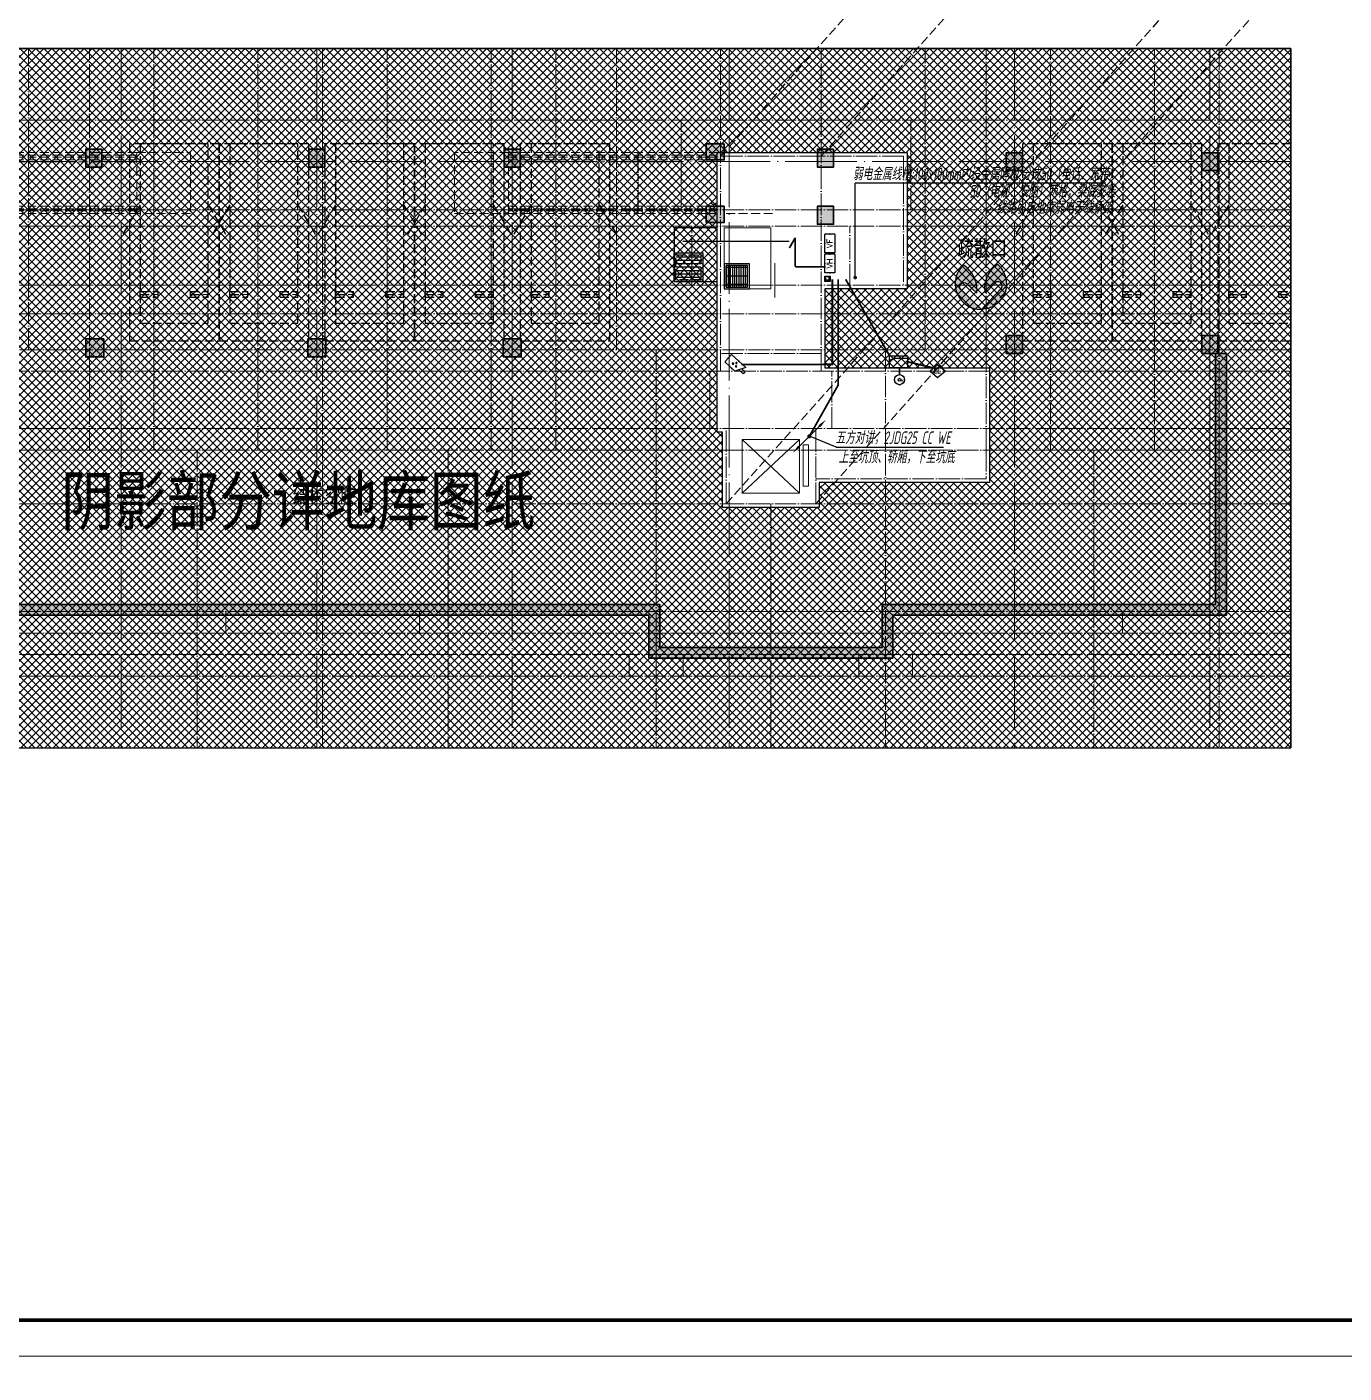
# Model space of a CAD drawing. Extents: x 2803505 to 5851001, y -1372902 to 24339.
# Drawn here: x 3273220 to 3309943, y -808529 to -770986 of the extents above; entities that cross this region are included whole.
import ezdxf
from ezdxf.enums import TextEntityAlignment as Align
from ezdxf.xclip import XClip

# ---------------------------------------------------------------- set-up
doc = ezdxf.new("R2010")
doc.units = 0
doc.header["$LTSCALE"] = 1000
doc.header["$MEASUREMENT"] = 0
doc.header["$XCLIPFRAME"] = 2
for name, pattern in [('#P_--_20B1_001_t3$0$DASH', [0.35, 0.25, -0.1]), ('__DASH', [0.35, 0.25, -0.1]), ('DASH', [0.35, 0.25, -0.1]), ('DOTE', [2.4200000000000004, 2, -0.2, 0.02, -0.2]), ('HIDDEN', [0.375, 0.25, -0.125])]:
    doc.linetypes.add(name, pattern=pattern)
doc.layers.get('0').update_dxf_attribs({"linetype": 'CONTINUOUS'})
for name, color, linetype in [('!!电气', 1, 'CONTINUOUS'), ('!校对', 2, 'CONTINUOUS'), ('0-R疏散口', 20, 'CONTINUOUS'), ('0-R防护单元标注', 2, 'CONTINUOUS'), ('0-R集水坑', 191, 'CONTINUOUS'), ('DIM-照明', 7, 'CONTINUOUS'), ('EQUIP-安防', 3, 'CONTINUOUS'), ('EQUIP-电视', 3, 'CONTINUOUS'), ('HS-A-停车位（标准）', 9, 'CONTINUOUS'), ('LWIRE', 4, 'CONTINUOUS'), ('S-砼墙', 40, 'CONTINUOUS'), ('text', 7, 'CONTINUOUS'), ('VPIPE-雨水', 4, 'DASH'), ('WIRE-安防', 4, 'CONTINUOUS'), ('人防集水坑', 11, 'CONTINUOUS'), ('审核', 1, 'CONTINUOUS'), ('电气', 6, 'CONTINUOUS'), ('疏散口', 20, 'CONTINUOUS')]:
    doc.layers.add(name, color=color, linetype=linetype)
for name, color, linetype, lineweight in [('3.5方案汇报，与郭总、侯月琴确定户型_t8$0$STAIR', 2, 'CONTINUOUS', 18), ('DOTE', 19, 'DOTE', 9), ('STAIR', 252, 'CONTINUOUS', 20), ('图框', 147, 'CONTINUOUS', 20), ('填充', 251, 'CONTINUOUS', 5), ('排水', 252, 'CONTINUOUS', 20), ('砼柱', 2, 'CONTINUOUS', 35)]:
    doc.layers.add(name, color=color, linetype=linetype, lineweight=lineweight)
doc.styles.add('-宋体', font='', dxfattribs={"width": 0.8})
doc.styles.add('_TEL_DIM', font='SIMPLEX', dxfattribs={"width": 0.8, "height": 3.5, "bigfont": 'HZTXT'})
doc.styles.add('HZTXT', font='gbeitc.shx', dxfattribs={"width": 0.8, "height": 400, "bigfont": 'hztxt.shx'})
doc.styles.add('SM1', font='realsz.shx', dxfattribs={"width": 0.75, "bigfont": 'realhz.shx'})
doc.styles.get("Standard").update_dxf_attribs({"font": 'gbenor.shx', "bigfont": 'gbcbig.shx'})
doc.styles.add('黑体', font='simhei.ttf')
doc.styles.get('-宋体').set_extended_font_data('SimSun')

# ---------------------------------------------------------------- blocks, each defined once
blk = doc.blocks.new('A$C1DD019F9')
at = {"layer": '疏散口'}
h = blk.add_hatch(color=256, dxfattribs=at)
edge = h.paths.add_edge_path()
edge.add_line((1657.837590239942, 3315.723901660649), (367.3306208625436, 2025.216944172512))
edge.add_arc((562.7390984487897, 1829.808464785995), 276.3493204781321, 134.999999736071, 315.0000450135555)
edge.add_line((758.1477304548025, 1634.400139819365), (1381.488251060247, 2257.740654682275))
edge.add_arc((-487.2515846193137, 1989.868379143272), 1887.841129295078, -24.12321173134552, 8.157426411511608, ccw=False)
edge.add_arc((-487.2518275084583, 1989.868449001487), 1887.841379523462, 303.5961554791981, 335.8767893464231, ccw=False)
edge.add_arc((1657.83757689014, 1657.627985069564), 1658.095916591085, 89.99999953869542, 228.4172749558772, ccw=False)
h = blk.add_hatch(color=256, dxfattribs=at)
edge = h.paths.add_edge_path()
edge.add_line((1657.837590239942, 3315.723901660649), (2948.344559617341, 2025.216944172512))
edge.add_arc((2752.936082031095, 1829.808464785995), 276.3493204781321, -135.00004501355562, 45.000000263928996, ccw=False)
edge.add_line((2557.527450025082, 1634.400139819365), (1934.186929419636, 2257.740654682275))
edge.add_arc((3802.926765099197, 1989.868379143272), 1887.841129295078, 171.8425735884883, 204.1232117313454)
edge.add_arc((3802.927007988342, 1989.868449001489), 1887.841379523464, 204.123210653577, 236.403844520802)
edge.add_arc((1657.837603589745, 1657.627985069564), 1658.095916591085, 311.5827250441228, 450.0000004613047)
for points in [[(1657.837590239942, 3315.723901660649), (367.3306208625437, 2025.216944172512, 1.000000395120669), (758.1477304548025, 1634.400139819365), (1381.488251060247, 2257.740654682275, -0.1417897514410627), (1235.721885070204, 1218.307265423704, -0.141789732410033), (557.3581269979476, 417.3751685111782, -0.6899650482418342), (1657.837590239942, 3315.723901660649)], [(1657.837590239942, 3315.723901660649), (2948.344559617341, 2025.216944172512, -1.000000395120669), (2557.527450025082, 1634.400139819365), (1934.186929419636, 2257.740654682275, 0.1417897514410627), (2079.953295409679, 1218.307265423704, 0.141789732410033), (2758.317053481937, 417.3751685111782, 0.6899650482418342), (1657.837590239942, 3315.723901660649)]]:
    blk.add_lwpolyline(points, format="xyb", close=True, dxfattribs=at)
blk = doc.blocks.new('A$C25A378E3')
at = {"layer": 'HS-A-停车位（标准）', "linetype": 'DASH'}
for p, q in [((299.9288666398497, 4280.200665866025), (299.9276344913524, 4120.200664976728)), ((299.9282505712472, 4200.200665451237), (799.9279646449722, 4200.00894667895)), ((299.9288666398497, 4280.200665866025), (799.9285807174165, 4280.00894703425)), ((799.9285807174165, 4280.00894703425), (799.9273485837039, 4120.008946264163)), ((1699.929113851395, 4280.193678615266), (1699.927881702897, 4120.19367778569)), ((1699.928497782676, 4200.193678200361), (2199.928211856517, 4200.001959428308)), ((1699.929113851395, 4280.193678615266), (2199.928827928961, 4280.001959843212)), ((2199.928827928961, 4280.001959843212), (2199.927595795365, 4120.001958953799)), ((299.9276344913524, 4120.200664976728), (799.9273485837039, 4120.008946264163)), ((1699.927881702897, 4120.19367778569), (2199.927595795365, 4120.001958953799)), ((300.0205537431175, 1700.046125917463), (-199.9740653929766, 2550.049336581258)), ((2200.020893819514, 1700.035927985562), (2700.026429273654, 2550.032717227354))]:
    blk.add_line(p, q, dxfattribs=at)
for points in [[(1.164153218269348e-10, 5499.999999999884), (2499.999999842257, 5499.971898506512), (2499.938176556607, -0.02810114610474557), (-0.06182328553404659, 3.472669050097466e-07)], [(299.9943796824664, 4999.996627852321), (2199.994379562442, 4999.975270717288), (2199.938176575466, -0.02472896687686443), (299.9381766954903, -0.003371831844560802)]]:
    blk.add_lwpolyline(points, close=True, dxfattribs=at)
blk = doc.blocks.new('TIY8O')
at = {"layer": '0-R集水坑', "linetype": 'DASH'}
h = blk.add_hatch(dxfattribs=at)
h.set_pattern_fill('LINE', color=191, scale=100, angle=-90.00000000000006, style=0)
h.set_pattern_definition([(270, (-235326.6603705898, -492619.8195465856), (95.25, -7.876661409549766e-14), [])])
h.paths.add_polyline_path([(251192.714674465, 63602.66983472076), (251192.7093475896, 62902.669904932), (250492.7095668054, 62902.67580823865), (250492.7161997986, 63602.67580820792)])
at = {"layer": '0-R集水坑', "color": 191, "elevation": 0.4327255357110903}
for points in [[(250442.7090580211, 62452.68549320343), (251942.7090579913, 62452.67601750753), (251942.7166385491, 63652.67601748332), (250442.7166385789, 63652.68549317922)], [(251242.7159861337, 63652.66910502905), (251242.7089670943, 62852.66910505909), (250442.7091281175, 62852.67624693047), (250442.7166384909, 63652.67624689624)]]:
    blk.add_lwpolyline(points, close=True, dxfattribs=at)
at = {"layer": '0-R集水坑', "color": 191, "linetype": 'DASH', "elevation": 0.4327255357110903}
blk.add_lwpolyline([(251192.714674465, 63602.66983472076), (251192.7093475896, 62902.669904932), (250492.7095668054, 62902.67580823865), (250492.7161997986, 63602.67580820792)], close=True, dxfattribs=at)
blk = doc.blocks.new('FSFSFASFSFESFSEF')
at = {"layer": '人防集水坑', "ltscale": 0.8}
h = blk.add_hatch(dxfattribs=at)
h.set_pattern_fill('GRATE', color=256, scale=75, style=0)
h.set_pattern_definition([(270, (-806039.3574039747, 23438904.07928268), (59.53125, -1.822618869043522e-14), []), (360, (-806039.3574039747, 23438904.07928268), (8.748522416193854e-14, 238.125), [])])
h.paths.add_polyline_path([(286466.5787021541, 761315.5335229017), (287066.5787021541, 761315.5335229017), (287066.5787021541, 760715.5335229017), (286466.5787021541, 760715.5335229017)])
at = {"layer": '人防集水坑'}
for points in [[(287116.5787021541, 760665.5335229017), (286416.5787021541, 760665.5335229017), (286416.5787021541, 761365.5335229017), (287116.5787021541, 761365.5335229017)], [(287066.5787021541, 760715.5335229017), (286466.5787021541, 760715.5335229017), (286466.5787021541, 761315.5335229017), (287066.5787021541, 761315.5335229017)]]:
    blk.add_lwpolyline(points, close=True, dxfattribs=at)
at = {"layer": '排水'}
blk.add_lwpolyline([(285816.5787021536, 760665.5335229018), (287116.5787021536, 760665.5335229018), (287116.5787021534, 762365.5335229018), (285816.5787021534, 762365.5335229018)], close=True, dxfattribs=at)
blk = doc.blocks.new('DFBFBFBGF')
at = {"layer": 'STAIR', "color": 252, "linetype": '#P_--_20B1_001_t3$0$DASH'}
for p, q in [((293136.325158803, 754230.1456084143), (287316.5787030022, 754230.1456084143)), ((293136.3251588031, 754160.1456084616), (287316.5787030022, 754160.1456084708)), ((293136.3251588029, 754100.1456084616), (287316.5787030022, 754100.1456084704)), ((293136.3251588018, 754030.1456084143), (287316.5787030022, 754030.1456084145)), ((288716.325158803, 753970.1456084145), (293136.3251588018, 753970.1456083918)), ((293136.3251588018, 754030.1456084143), (293136.325158803, 754230.1456084143)), ((293136.325158803, 752730.1456083826), (287316.5787030022, 752730.1456085002)), ((293136.3251588031, 752660.1456084299), (287316.5787030022, 752660.1456085349)), ((293136.3251588029, 752600.1456084299), (287316.5787030022, 752600.1456085352)), ((293136.3251588018, 752530.1456083826), (287316.5787030022, 752530.1456085071)), ((293136.3251588018, 752530.1456083826), (293136.325158803, 752730.1456083826))]:
    blk.add_line(p, q, dxfattribs=at)
blk.add_lwpolyline([(293136.325158803, 754230.1456084143), (294636.325158803, 754230.1456084143), (294636.325158803, 752530.1456083859), (293136.325158803, 752530.1456083859)], close=True, dxfattribs=at)
at = {"layer": '审核', "color": 252, "linetype": 'HIDDEN', "ltscale": 0.2}
blk.add_line((289519.4158324369, 752530.1456084601), (289519.4158324566, 754230.1456084143), dxfattribs=at)
blk = doc.blocks.new('A$C24B36177')
for points in [[(-113988.8284322531, -57399.99999965215), (-114488.8284322531, -57399.99999965215), (-114488.8284322531, -57849.99999965215), (-113988.8284322531, -57849.99999965215)], [(-131338.8284322531, -57549.99999965215), (-131788.8284322531, -57549.99999965215), (-131788.8284322531, -58049.99999965215), (-131338.8284322531, -58049.99999965215)], [(-125125.0000000014, -57549.99999965215), (-125575.0000000014, -57549.99999965215), (-125575.0000000014, -58049.99999965215), (-125125.0000000014, -58049.99999965215)], [(-119675.0000000014, -57549.99999965215), (-120125.0000000014, -57549.99999965215), (-120125.0000000014, -58049.99999965215), (-119675.0000000014, -58049.99999965215)], [(-110938.8284322531, -57549.99999965215), (-111388.8284322531, -57549.99999965215), (-111388.8284322531, -58049.99999965215), (-110938.8284322531, -58049.99999965215)], [(-105675.0000000002, -57649.99999965215), (-106125.0000000002, -57649.99999965215), (-106125.0000000002, -58149.99999965215), (-105675.0000000002, -58149.99999965215)], [(-100225.0000000002, -57649.99999965215), (-100675.0000000002, -57649.99999965215), (-100675.0000000002, -58149.99999965215), (-100225.0000000002, -58149.99999965215)], [(-113988.8284322531, -59145.63336003432), (-114488.8284322531, -59145.63336003432), (-114488.8284322531, -59595.63336003432), (-113988.8284322531, -59595.63336003432)], [(-110938.8284322531, -59145.63336003432), (-111388.8284322531, -59145.63336003432), (-111388.8284322531, -59645.63336003432), (-110938.8284322531, -59645.63336003432)], [(-131288.8284322531, -62845.63336003432), (-131788.8284322531, -62845.63336003432), (-131788.8284322531, -63345.63336003432), (-131288.8284322531, -63345.63336003432)], [(-125100.0000000014, -62845.63336003432), (-125600.0000000014, -62845.63336003432), (-125600.0000000014, -63345.63336003432), (-125100.0000000014, -63345.63336003432)], [(-119650.0000000014, -62845.63336003432), (-120150.0000000014, -62845.63336003432), (-120150.0000000014, -63345.63336003432), (-119650.0000000014, -63345.63336003432)], [(-105675.000021885, -62745.63335581578), (-106125.000021885, -62745.63335581578), (-106125.000021885, -63245.63335581578), (-105675.000021885, -63245.63335581578)], [(-100225.0169167584, -62745.63251772174), (-100675.0169167584, -62745.63251772174), (-100675.0169167584, -63245.63251772174), (-100225.0169167584, -63245.63251772174)]]:
    blk.add_hatch(color=252).paths.add_polyline_path(points)
at = {"layer": '砼柱', "color": 252, "lineweight": 35}
for points in [[(-113988.8284322531, -57399.99999965215), (-114488.8284322531, -57399.99999965215), (-114488.8284322531, -57849.99999965215), (-113988.8284322531, -57849.99999965215)], [(-131338.8284322531, -57549.99999965215), (-131788.8284322531, -57549.99999965215), (-131788.8284322531, -58049.99999965215), (-131338.8284322531, -58049.99999965215)], [(-125125.0000000014, -57549.99999965215), (-125575.0000000014, -57549.99999965215), (-125575.0000000014, -58049.99999965215), (-125125.0000000014, -58049.99999965215)], [(-119675.0000000014, -57549.99999965215), (-120125.0000000014, -57549.99999965215), (-120125.0000000014, -58049.99999965215), (-119675.0000000014, -58049.99999965215)], [(-110938.8284322531, -57549.99999965215), (-111388.8284322531, -57549.99999965215), (-111388.8284322531, -58049.99999965215), (-110938.8284322531, -58049.99999965215)], [(-105675.0000000002, -57649.99999965215), (-106125.0000000002, -57649.99999965215), (-106125.0000000002, -58149.99999965215), (-105675.0000000002, -58149.99999965215)], [(-100225.0000000002, -57649.99999965215), (-100675.0000000002, -57649.99999965215), (-100675.0000000002, -58149.99999965215), (-100225.0000000002, -58149.99999965215)], [(-113988.8284322531, -59145.63336003432), (-114488.8284322531, -59145.63336003432), (-114488.8284322531, -59595.63336003432), (-113988.8284322531, -59595.63336003432)], [(-110938.8284322531, -59145.63336003432), (-111388.8284322531, -59145.63336003432), (-111388.8284322531, -59645.63336003432), (-110938.8284322531, -59645.63336003432)], [(-131288.8284322531, -62845.63336003432), (-131788.8284322531, -62845.63336003432), (-131788.8284322531, -63345.63336003432), (-131288.8284322531, -63345.63336003432)], [(-125100.0000000014, -62845.63336003432), (-125600.0000000014, -62845.63336003432), (-125600.0000000014, -63345.63336003432), (-125100.0000000014, -63345.63336003432)], [(-119650.0000000014, -62845.63336003432), (-120150.0000000014, -62845.63336003432), (-120150.0000000014, -63345.63336003432), (-119650.0000000014, -63345.63336003432)], [(-105675.000021885, -62745.63335581578), (-106125.000021885, -62745.63335581578), (-106125.000021885, -63245.63335581578), (-105675.000021885, -63245.63335581578)], [(-100225.0169167584, -62745.63251772174), (-100675.0169167584, -62745.63251772174), (-100675.0169167584, -63245.63251772174), (-100225.0169167584, -63245.63251772174)]]:
    blk.add_lwpolyline(points, close=True, dxfattribs=at)
blk = doc.blocks.new('A$C74D73064')
at = {"layer": 'S-砼墙', "linetype": 'ByBlock'}
h = blk.add_hatch(color=252, dxfattribs=at)
h.dxf.hatch_style = 1
h.paths.add_polyline_path([(116.2439669719897, 21173.62319013057), (-183.7560330280103, 21173.62319084839), (-183.7560497785453, 14173.63063578436), (-9483.793333602254, 14173.63054489461), (-9483.793333053589, 12973.63054073206), (-15683.79333130666, 12973.63053992204), (-15683.79333130654, 14173.63054486224), (-34483.79333185626, 14173.63053627219), (-34483.79333185114, 12973.63053992204), (-40683.79332969687, 12973.63054073206), (-40683.79332969664, 14173.63054471742), (-49883.79333124612, 14173.63054471742), (-49883.79333124601, 17073.63054077222), (-50183.79333124601, 17073.63054077222), (-50183.79333124612, 13873.63054471742), (-40983.79332969664, 13873.63054471742), (-40983.79332969687, 12673.63054077141), (-34183.79333184985, 12673.6305398827), (-34183.79333185498, 13873.63053640933), (-15983.79333130654, 13873.63054472511), (-15983.79333130666, 12673.6305398827), (-9183.793332916452, 12673.63054077141), (-9183.793333465117, 13873.63054503174), (116.2439495035214, 13873.63063592149)])
at = {"layer": '填充'}
h = blk.add_hatch(dxfattribs=at)
h.set_pattern_fill('ANSI37', color=252, scale=100, style=0)
h.set_pattern_definition([(45, (953418.0689988486, -464688.2486653434), (-112.2532015133644, 112.2532015133644), []), (135, (953418.0689988486, -464688.2486653434), (-112.2532015133644, -112.2532015133644), [])])
h.paths.add_polyline_path([(-52083.8042565519, 29673.63306600228), (1916.182610989315, 29673.63306600228), (1916.182610989315, 10173.63306717912), (-52083.8042565519, 10173.63306717912)])
h.paths.add_polyline_path([(-11083.74449147959, 26773.63476965984), (-11083.6912403265, 26773.57648456504), (-8783.494346726686, 26773.58785209735), (-8783.541175148915, 22973.64755439037), (-11083.74380220973, 22973.63067205681), (-11083.74432452547, 20773.90513350873), (-6483.936796479975, 20773.90367310331), (-6483.949477702496, 17573.8891423319), (-11233.75562675064, 17573.88914349547), (-11233.74334123172, 16873.63447377633), (-13933.75744213234, 16873.63447372487), (-13933.75760567561, 18973.65223021363), (-14083.75512862846, 18973.58447738446), (-14083.75382049417, 21373.59925963939), (-14083.74705618818, 21373.7135991673), (-14083.75400239287, 26773.63143626088)], flags=16)
h.paths.add_polyline_path([(-39083.81565275008, 26773.65008661814), (-39083.86890390317, 26773.59180152335), (-41384.06579750299, 26773.60316905566), (-41384.01896908076, 22973.66287134867), (-39083.81634201994, 22973.64598901512), (-39083.81581970421, 20773.92045046703), (-43683.6233477497, 20773.91899006162), (-43683.61066652718, 17573.90445929021), (-38933.80451747903, 17573.90446045378), (-38933.81680299796, 16873.64979073463), (-36233.80270209734, 16873.64979068318), (-36233.80253855407, 18973.66754717194), (-36083.80501560122, 18973.59979434276), (-36083.80632373551, 21373.6145765977), (-36083.8130880415, 21373.7289161256), (-36083.8061418368, 26773.64675321919)], flags=16)
at = {"color": 252}
for points in [[(-52083.8042565519, 29673.63306600228), (1916.182610989315, 29673.63306600228), (1916.182610989315, 10173.63306717912), (-52083.8042565519, 10173.63306717912)], [(-11083.74449147959, 26773.63476965984), (-11083.6912403265, 26773.57648456504), (-8783.494346726686, 26773.58785209735), (-8783.541175148915, 22973.64755439037), (-11083.74380220973, 22973.63067205681), (-11083.74432452547, 20773.90513350873), (-6483.936796479975, 20773.90367310331), (-6483.949477702496, 17573.8891423319), (-11233.75562675064, 17573.88914349547), (-11233.74334123172, 16873.63447377633), (-13933.75744213234, 16873.63447372487), (-13933.75760567561, 18973.65223021363), (-14083.75512862846, 18973.58447738446), (-14083.75382049417, 21373.59925963939), (-14083.74705618818, 21373.7135991673), (-14083.75400239287, 26773.63143626088)]]:
    blk.add_lwpolyline(points, close=True, dxfattribs=at)
at = {"layer": '3.5方案汇报，与郭总、侯月琴确定户型_t8$0$STAIR', "color": 252}
for p, q in [((-11784.14799949748, 18773.78809201252), (-13384.14799949795, 17273.78809201391)), ((-13384.14799949795, 18773.78809201252), (-11784.14799949748, 17273.78809201391))]:
    blk.add_line(p, q, dxfattribs=at)
for points in [[(-13384.14799949795, 17273.78809201391), (-13384.14799949795, 18773.78809201252), (-11784.14799949748, 18773.78809201252), (-11784.14799949748, 17273.78809201391)], [(-11684.14799950703, 17473.7880921294), (-11684.14799950703, 18623.78809212986), (-11534.14799950423, 18623.78809212986), (-11534.14799950423, 17473.7880921294)]]:
    blk.add_lwpolyline(points, close=True, dxfattribs=at)
at = {"layer": 'DOTE', "color": 252}
for p, q in [((-30694.96489887033, 93136.92275867716), (-30694.96489887033, 8148.87607650971)), ((-25244.96489887033, 93136.92275867716), (-25244.96489887033, 8148.87607650971)), ((-19794.96489887009, 93136.92275867716), (-19794.96489887009, 8148.87607650971)), ((-13744.96489886986, 93136.92275867716), (-13744.96489886986, 8148.87607650971)), ((-5794.964898869861, 93136.92275867716), (-5794.964898869861, 8148.87607650971)), ((-344.9648988698609, 93136.92275867716), (-344.9648988698609, 8148.87607650971)), ((196116.043700602, 26519.29986870533), (-86385.24772744626, 26519.29986870522))]:
    blk.add_line(p, q, dxfattribs=at)
at = {"layer": 'DOTE', "color": 252, "linetype": 'DOTE', "ltscale": 0.3}
for p, q in [((-11183.75743945024, 26673.89947559719), (-13983.94089892844, 26673.89947559708)), ((-8884.622794142459, 26673.89947559708), (-11183.75743945024, 26673.89947559719)), ((-8884.622794142459, 26673.89947559708), (-8884.341422841535, 23073.63362445252)), ((-11183.94355562411, 21173.6196548983), (-13983.94408461836, 21173.62169653689)), ((-6583.951693029259, 18473.63624121994), (-6583.951695361291, 17673.63631640736)), ((-6583.951693060691, 17673.63631640736), (-11333.75744400581, 17673.63633025344))]:
    blk.add_line(p, q, dxfattribs=at)
at = {"layer": 'S-砼墙', "color": 252, "lineweight": 35}
blk.add_lwpolyline([(116.2439669719897, 21173.62319013057), (-183.7560330280103, 21173.62319084839), (-183.7560497785453, 14173.63063578436), (-9483.793333602254, 14173.63054489461), (-9483.793333053589, 12973.63054073206), (-15683.79333130666, 12973.63053992204), (-15683.79333130654, 14173.63054486224), (-34483.79333185626, 14173.63053627219), (-34483.79333185114, 12973.63053992204), (-40683.79332969687, 12973.63054073206), (-40683.79332969664, 14173.63054471742), (-49883.79333124612, 14173.63054471742), (-49883.79333124601, 17073.63054077222), (-50183.79333124601, 17073.63054077222), (-50183.79333124612, 13873.63054471742), (-40983.79332969664, 13873.63054471742), (-40983.79332969687, 12673.63054077141), (-34183.79333184985, 12673.6305398827), (-34183.79333185498, 13873.63053640933), (-15983.79333130654, 13873.63054472511), (-15983.79333130666, 12673.6305398827), (-9183.793332916452, 12673.63054077141), (-9183.793333465117, 13873.63054503174), (116.2439495035214, 13873.63063592149)], close=True, dxfattribs=at)
at = {"layer": 'STAIR', "color": 252, "linetype": '#P_--_20B1_001_t3$0$DASH'}
blk.add_line((-12533.95769076596, 25073.78705375968), (-13883.95406475104, 25073.78705328656), dxfattribs=at)
at = {"layer": 'STAIR', "color": 252}
blk.add_lwpolyline([(-12473.95070356797, 23692.25130945642), (-12473.94539620611, 22733.78750772378)], dxfattribs=at)
at = {"layer": '填充', "color": 252}
for points in [[(-52083.8042565519, 29673.63306600228), (1916.182610989315, 29673.63306600228), (1916.182610989315, 10173.63306717912), (-52083.8042565519, 10173.63306717912)], [(-11083.74449147959, 26773.63476965984), (-11083.6912403265, 26773.57648456504), (-8783.494346726686, 26773.58785209735), (-8783.541175148915, 22973.64755439037), (-11083.74380220973, 22973.63067205681), (-11083.74432452547, 20773.90513350873), (-6483.936796479975, 20773.90367310331), (-6483.949477702496, 17573.8891423319), (-11233.75562675064, 17573.88914349547), (-11233.74334123172, 16873.63447377633), (-13933.75744213234, 16873.63447372487), (-13933.75760567561, 18973.65223021363), (-14083.75512862846, 18973.58447738446), (-14083.75382049417, 21373.59925963939), (-14083.74705618818, 21373.7135991673), (-14083.75400239287, 26773.63143626088)]]:
    blk.add_lwpolyline(points, close=True, dxfattribs=at)
at = {"color": 252}
for name, p in [('A$C24B36177', (100104.7992927883, 84419.25646130543)), ('DFBFBFBGF', (-323400.3848448391, -727456.498855195))]:
    blk.add_blockref(name, p, dxfattribs=at)
at = {"color": 252, "xscale": -1}
for name, p in [('DFBFBFBGF', (273232.6246374719, -727456.112043726)), ('FSFSFASFSFESFSEF', (273232.624637843, -737691.7454231319))]:
    blk.add_blockref(name, p, dxfattribs=at)
at = {"layer": '0-R疏散口', "color": 252, "xscale": -0.4305656706515025, "yscale": 0.4305656706515025, "zscale": 0.4305656706515025, "rotation": 181.4259203059818}
blk.add_blockref('A$C1DD019F9', (-7460.517135322792, 23809.04406353913), dxfattribs=at)
at = {"layer": '0-R集水坑', "color": 252, "rotation": 90}
blk.add_blockref('TIY8O', (48368.9280564345, -227269.0751932417, -0.4327255357110903), dxfattribs=at)
at = {"layer": 'HS-A-停车位（标准）', "color": 252, "linetype": 'DASH', "xscale": -1, "rotation": 179.9993559612105}
for p in [(-30469.84475808567, 27019.34327541478), (-27969.84475808567, 27019.34327541478), (-25019.84475808567, 27019.34327541478), (-22519.90658137109, 27019.3432754149), (-19569.84475808544, 27019.34327541478), (-5569.903075583861, 27019.29986835911), (-3069.903075583861, 27019.29986835911), (-119.9030755837448, 27019.29986835911)]:
    blk.add_blockref('A$C25A378E3', p, dxfattribs=at)
at = {"layer": '0-R疏散口', "color": 252, "style": '-宋体', "width": 0.75}
blk.add_text('疏散口', height=450, dxfattribs=at).set_placement((-7384.434813483967, 23877.91403834289))
at = {"layer": '0-R防护单元标注', "color": 252, "style": '-宋体', "width": 0.8}
blk.add_text('结构空腔', height=405, dxfattribs=at).set_placement((-25913.3640337484, 16997.30910682655))
blk = doc.blocks.new('HFHFTHFD')
at = {"layer": 'DOTE', "linetype": 'DOTE', "ltscale": 0.3}
for p, q in [((420616.5787028493, 612948.8100463543), (420616.5787028495, 593448.8100475312)), ((422416.5787019647, 601748.8100391305), (422416.5787019647, 612948.8100463543)), ((425316.5787020741, 601748.8100473222), (425316.5787020741, 612948.8100463543)), ((427116.5787021646, 601748.8100473222), (427116.5787027501, 612948.8100463543)), ((428816.5787016117, 604548.8100388076), (428816.5787015849, 612948.8100463543)), ((431716.5787021924, 603949.0803065526), (431716.5787021923, 612948.8100463543)), ((434516.5787031293, 603949.0803065526), (434516.5787031293, 612948.8100463543)), ((437416.57870371, 604548.8100388076), (437416.5787037368, 612948.8100463543)), ((439116.5787031571, 601748.8100473222), (439116.5787025715, 612948.8100463543)), ((440916.5787032476, 601748.8100473222), (440916.5787032476, 612948.8100463543)), ((443816.578703357, 601748.8100391305), (443816.5787033571, 612948.8100463543)), ((445616.5787024723, 612948.8100463543), (445616.5787024723, 593448.8100475312)), ((447416.5787015875, 601748.8100391305), (447416.5787015874, 612948.8100463543)), ((450316.5787016969, 601748.8100473222), (450316.5787016969, 612948.8100463543)), ((452116.5787017875, 601748.8100473222), (452116.578702373, 612948.8100463543)), ((453816.5787012345, 604548.8100388076), (453816.5787012078, 612948.8100463543)), ((456716.5787018152, 603949.0803065526), (456716.5787018152, 612948.8100463543)), ((459516.5787027521, 603949.0803065526), (459516.5787027522, 612948.8100463543)), ((462416.5787033328, 604548.8100388076), (462416.5787033596, 612948.8100463543)), ((464116.57870278, 601748.8100473222), (464116.5787021944, 612948.8100463543)), ((465916.5787028704, 601748.8100473222), (465916.5787028704, 612948.8100463543)), ((468816.5787029798, 601748.8100391305), (468816.5787029798, 612948.8100463543)), ((470616.5787020952, 612948.8100463543), (470616.5787020951, 593448.8100475312)), ((472616.5787020951, 610948.8100463543), (418616.5787028495, 610948.8100463543)), ((429216.5787418562, 608448.8079394411), (429216.5792071599, 610948.8075475836)), ((435616.5800621139, 608448.8079394314), (435616.5805274176, 610948.8075475739)), ((455616.5773428306, 608448.8079394314), (455616.5768775269, 610948.8075475739)), ((462016.5786630883, 608448.8079394411), (462016.5781977847, 610948.8075475836)), ((472616.5787020951, 608448.8100463543), (418616.5787028495, 608448.8100463543)), ((430916.5787021924, 606348.8100465569), (430916.5787021922, 608448.8100463543)), ((435316.5787031294, 606348.8100465569), (435316.5787031293, 608448.8100463543)), ((472616.5787020951, 607998.8100463543), (418616.5787028495, 607998.8100463543)), ((455916.5787018151, 606348.8100465569), (455916.5787018152, 607998.8100463542)), ((460316.5787027521, 606348.8100465569), (460316.5787027522, 607998.8100463542)), ((472616.5787020951, 606348.8100465569), (418616.5787028495, 606348.8100465569)), ((472616.5787020951, 605548.8100406288), (418616.5787028495, 605548.8100406289)), ((472616.5787020951, 604548.8100471114), (418616.5787028495, 604548.8100471116)), ((429916.7956125877, 604548.8100471115), (429916.5572264311, 593448.8100475312)), ((436316.361792734, 604548.8100471115), (436316.6001788905, 593448.8100475312)), ((454916.7956122105, 604548.8100471115), (454916.5572260541, 593448.8100475312)), ((461316.3617923568, 604548.8100471115), (461316.6001785134, 593448.8100475312)), ((418616.5787028495, 603949.0803176122), (472616.5787020951, 603949.0802720234)), ((431416.5779594908, 602348.8100463725), (431416.5779592263, 603948.8100463734)), ((434816.5794645891, 602348.8100463725), (434816.5794648536, 603948.8100463734)), ((456416.5779403554, 602348.8100463725), (456416.5779400909, 603948.8100463734)), ((459816.5794454537, 602348.8100463725), (459816.5794457182, 603948.8100463734)), ((472616.5787020951, 602348.8100463724), (418616.5787028495, 602348.8100463726)), ((431866.5787074884, 600248.8100463784), (431866.5787075731, 602348.8100463543)), ((434366.5786978334, 600248.8100463304), (434366.5786977486, 602348.8100463543)), ((456866.5787071111, 600248.8100463304), (456866.5787071959, 602348.8100463543)), ((459366.5786974561, 600248.8100463784), (459366.5786973714, 602348.8100463543)), ((472616.5787020951, 601748.8100473221), (418616.5787028495, 601748.8100473222)), ((424116.5787026776, 601748.8100392178), (424116.5787026776, 593448.8100475312)), ((442116.5787120232, 601748.8100392178), (442116.5787120232, 593448.8100475312)), ((449116.5786929213, 601748.8100392178), (449116.5786929213, 593448.8100475312)), ((467116.5787022669, 601748.8100392178), (467116.5787022669, 593448.8100475312)), ((472616.5787020951, 600248.810045596), (418616.5787028495, 600248.8100466327)), ((433116.5787096269, 600248.8100463543), (433116.5787096269, 593448.8100475312)), ((458116.5786953176, 600248.8100463543), (458116.5786953176, 593448.8100475312)), ((472616.5787020951, 597248.8100389724), (418616.5787028495, 597248.8100389724)), ((423316.5787026776, 597248.8100389725), (423316.5787026776, 596648.8100389723)), ((442916.5787231674, 597248.8100389725), (442916.5787231674, 596648.8100389723)), ((448316.5786817771, 597248.8100389725), (448316.5786817771, 596648.8100389723)), ((467916.5787022669, 597248.8100389725), (467916.578702267, 596648.8100389723)), ((472616.5787020951, 596648.8100389723), (418616.5787028495, 596648.8100389723)), ((472616.5787020951, 596048.810047531), (418616.5787028495, 596048.810047531)), ((429166.6130644571, 596048.8100475312), (429166.6001787189, 595448.8100475312)), ((430666.5829980801, 596048.8100475312), (430666.5958838182, 595448.8100475312)), ((435566.574427765, 596048.8100475312), (435566.5615420268, 595448.8100475312)), ((437066.544361388, 596048.8100475312), (437066.5572471261, 595448.8100475312)), ((454166.6130435566, 596048.8100475312), (454166.6001578184, 595448.8100475312)), ((455666.5829771796, 596048.8100475312), (455666.5958629177, 595448.8100475312)), ((460566.5744068645, 596048.8100475312), (460566.5615211263, 595448.8100475312)), ((462066.5443404875, 596048.8100475312), (462066.5572262256, 595448.8100475312)), ((472616.5787020951, 595448.810047531), (418616.5787028495, 595448.8100475312))]:
    blk.add_line(p, q, dxfattribs=at)
blk = doc.blocks.new('A$C7F3A17C0')
at = {"color": 251, "linetype": '__DASH', "true_color": 0x636466}
for p, q in [((47902.66084070969, 33464.56624208507), (65225.2915241681, 52818.60173579375)), ((50702.66083958652, 33464.56624208507), (68025.29152304493, 52818.60173579375)), ((48052.464478679, 23764.56650227751), (65375.09516213648, 43118.60199598619)), ((50552.66014495399, 23764.56650227751), (67875.2908284124, 43118.60199598619))]:
    blk.add_line(p, q, dxfattribs=at)
at = {"layer": 'VPIPE-雨水'}
blk.add_circle((47703.03267930634, 32165.19055055385), 55, dxfattribs=at)
ref = blk.add_blockref('A$C74D73064', (61886.2688948838, 6790.932014730526))
XClip(ref).set_block_clipping_path([(-52083.80424523528, 10173.634474907187), (1916.182622306107, 29673.634473730403)])
blk.add_blockref('HFHFTHFD', (-408814.1128116697, -576484.2435578944))
at = {"layer": 'text', "color": 8, "style": '黑体', "width": 0.8}
blk.add_text('阴影部分详地库图纸', height=1345.89029535865, dxfattribs=at).set_placement((29519.28807449993, 23175.24431600166))
blk = doc.blocks.new('$equip$00001465')
for p, q in [((-0.75, 0.1000000000003638), (-0.4571428571434808, 0.1000000000003638)), ((-0.75, -0.1000000000003638), (-0.75, 0.1000000000003638)), ((-0.5999999999985448, 0.3500000000003638), (-0.2000000000007276, -0.3500000000003638)), ((-0.5999999999985448, 0.3500000000003638), (0.75, 0.3500000000003638)), ((0.75, 0.3500000000003638), (0.75, -0.3500000000003638)), ((-0.75, -0.1000000000003638), (-0.3428571428557916, -0.1000000000003638)), ((0.75, -0.3500000000003638), (-0.2000000000007276, -0.3500000000003638))]:
    blk.add_line(p, q)
for centre in [(-0.0499999999992724, -0.0499999999992724), (0.09999999999854481, 0.1499999999996362), (0.25, -0.0499999999992724)]:
    blk.add_circle(centre, 0.05)
for p in [(-0.75, 0), (0.0750000000007276, 0.3500000000003638), (0.75, 0), (0.0750000000007276, -0.3500000000003638)]:
    blk.add_point(p)
for points in [[(-0.0499999999992724, 0), (-0.0499999999992724, 0), (-0.0750000000007276, -0.006698729810523218), (-0.02500000000145519, -0.006698729810523218)], [(0.05669872981161461, 0.1749999999992724), (0.143301270189113, 0.1749999999992724), (0.0499999999992724, 0.1499999999996362), (0.1500000000014552, 0.1499999999996362)], [(0.05669872981161461, 0.125), (0.143301270189113, 0.125), (0.0499999999992724, 0.1499999999996362), (0.1500000000014552, 0.1499999999996362)], [(0.0750000000007276, 0.1933012701883854), (0.125, 0.1933012701883854), (0.05669872981161461, 0.1749999999992724), (0.143301270189113, 0.1749999999992724)], [(0.0750000000007276, 0.106698729810887), (0.125, 0.106698729810887), (0.05669872981161461, 0.125), (0.143301270189113, 0.125)], [(0.09999999999854481, 0.2000000000007276), (0.09999999999854481, 0.2000000000007276), (0.0750000000007276, 0.1933012701883854), (0.125, 0.1933012701883854)], [(0.09999999999854481, 0.1000000000003638), (0.09999999999854481, 0.1000000000003638), (0.0750000000007276, 0.106698729810887), (0.125, 0.106698729810887)], [(0.25, 0), (0.25, 0), (0.2249999999985448, -0.006698729810523218), (0.2750000000014552, -0.006698729810523218)], [(-0.09330127018984058, -0.0249999999996362), (-0.006698729812342208, -0.0249999999996362), (-0.09999999999854481, -0.0499999999992724), (0, -0.0499999999992724)], [(-0.09330127018984058, -0.0750000000007276), (-0.006698729812342208, -0.0750000000007276), (-0.09999999999854481, -0.0499999999992724), (0, -0.0499999999992724)], [(-0.0750000000007276, -0.006698729810523218), (-0.02500000000145519, -0.006698729810523218), (-0.09330127018984058, -0.0249999999996362), (-0.006698729812342208, -0.0249999999996362)], [(-0.0750000000007276, -0.09330127018984058), (-0.02500000000145519, -0.09330127018984058), (-0.09330127018984058, -0.0750000000007276), (-0.006698729812342208, -0.0750000000007276)], [(-0.0499999999992724, -0.1000000000003638), (-0.0499999999992724, -0.1000000000003638), (-0.0750000000007276, -0.09330127018984058), (-0.02500000000145519, -0.09330127018984058)], [(0.2066987298094318, -0.0249999999996362), (0.2933012701905682, -0.0249999999996362), (0.2000000000007276, -0.0499999999992724), (0.2999999999992724, -0.0499999999992724)], [(0.2066987298094318, -0.0750000000007276), (0.2933012701905682, -0.0750000000007276), (0.2000000000007276, -0.0499999999992724), (0.2999999999992724, -0.0499999999992724)], [(0.2249999999985448, -0.006698729810523218), (0.2750000000014552, -0.006698729810523218), (0.2066987298094318, -0.0249999999996362), (0.2933012701905682, -0.0249999999996362)], [(0.2249999999985448, -0.09330127018984058), (0.2750000000014552, -0.09330127018984058), (0.2066987298094318, -0.0750000000007276), (0.2933012701905682, -0.0750000000007276)], [(0.25, -0.1000000000003638), (0.25, -0.1000000000003638), (0.2249999999985448, -0.09330127018984058), (0.2750000000014552, -0.09330127018984058)]]:
    blk.add_solid(points)
at = {"flags": 9}
blk.add_attdef('A', (-0.0158493649068987, -0.01584936490507971), '', height=2e-05, dxfattribs=at)
blk = doc.blocks.new('A$C04F44ECC')
at = {"layer": '!!电气'}
for p, q in [((0, 0), (-300, 0)), ((-300, 0), (-300, -300)), ((-250, -200), (-250, 0)), ((0, 0), (-223.3450037743896, -26.92685067094862)), ((-50, 0), (-50, -200)), ((0, -300), (0, 0)), ((-223.3450037743896, -26.92685067094862), (-300, -300)), ((-300, -300), (0, -300)), ((-50, -200), (-250, -200))]:
    blk.add_line(p, q, dxfattribs=at)
blk = doc.blocks.new('$equip$00001801')
for p, q in [((-0.6500000000014552, 0.7000000000007276), (-0.6500000000014552, 0)), ((0.6500000000014552, 0.7000000000007276), (-0.6500000000014552, 0.7000000000007276)), ((-0.6500000000014552, 0), (0.6500000000014552, 0)), ((0.6500000000014552, 0.7000000000007276), (0.6500000000014552, 0))]:
    blk.add_line(p, q)
for p in [(-0.6500000000014552, 0.3500000000003638), (0, 0.7000000000007276), (0, 0), (0.6500000000014552, 0.3500000000003638)]:
    blk.add_point(p)
at = {"color": 7, "style": '_TEL_DIM'}
blk.add_attdef('$TEXT$', text='', height=0.4, dxfattribs=at).set_placement((0, 0.3500000000003638), align=Align.MIDDLE_CENTER)
at = {"color": 7, "style": '_TEL_DIM', "flags": 1}
blk.add_attdef('A', text='', height=2e-05, dxfattribs=at).set_placement((0, 0), align=Align.MIDDLE_CENTER)
blk = doc.blocks.new('$equip$00001800')
for p, q in [((-0.6500000000014552, 0.7000000000007276), (-0.6500000000014552, 0)), ((0.6500000000014552, 0.7000000000007276), (-0.6500000000014552, 0.7000000000007276)), ((-0.6500000000014552, 0), (0.6500000000014552, 0)), ((0.6500000000014552, 0.7000000000007276), (0.6500000000014552, 0))]:
    blk.add_line(p, q)
for p in [(-0.6500000000014552, 0.3500000000003638), (0, 0.7000000000007276), (0, 0), (0.6500000000014552, 0.3500000000003638)]:
    blk.add_point(p)
at = {"color": 7, "style": '_TEL_DIM'}
blk.add_attdef('$TEXT$', text='', height=0.4, dxfattribs=at).set_placement((0, 0.3500000000003638), align=Align.MIDDLE_CENTER)
at = {"color": 7, "style": '_TEL_DIM', "flags": 1}
blk.add_attdef('A', text='', height=2e-05, dxfattribs=at).set_placement((0, 0), align=Align.MIDDLE_CENTER)
blk = doc.blocks.new('$equip$00002617')
for p, q in [((0.6250151190488396, 0.4150200000058248), (-0.6249848809511604, 0.4150200000058248)), ((-0.6249848809511604, 0.4150200000058248), (-0.6249848809511604, -0.4149799999959214)), ((-0.6249848809511604, 0.2150200000050972), (0.3250151190459292, 0.2150200000050972)), ((0.3250151190459292, 0.2150200000050972), (0.6250151190488396, 0.07502000000567932)), ((0.6250151190488396, -0.4149799999959214), (0.6250151190488396, 0.4150200000058248)), ((-0.6249848809511604, -0.4149799999959214), (0.6250151190488396, -0.4149799999959214))]:
    blk.add_line(p, q)
at = {"linetype": 'Continuous', "const_width": 0.04}
blk.add_lwpolyline([(-0.6249848809511604, 0.4150200000058248), (0.6250151190488396, 0.4150200000058248), (0.6250151190488396, -0.4149799999959214), (-0.6249848809511604, -0.4149799999959214)], close=True, dxfattribs=at)
at = {"color": 1}
for p in [(-0.6249848809511604, 2.000000495172571e-05), (1.51190488395514e-05, 0.4150200000058248), (0.6250151190488396, 2.000000495172571e-05), (0.01750438004455646, -0.4149799999959214)]:
    blk.add_point(p, dxfattribs=at)
at = {"color": 7, "style": '_TEL_DIM', "flags": 1}
blk.add_attdef('A', text='', height=2.5e-05, dxfattribs=at).set_placement((0, 1.818989403545856e-12), align=Align.MIDDLE_CENTER)
blk = doc.blocks.new('$equip$00002474')
for p, q in [((-0.519992380955955, 1.000000338535756e-05), (7.619048119522631e-06, 0.4400100000020757)), ((7.619048119522631e-06, -0.4399899999989429), (-0.519992380955955, 1.000000338535756e-05)), ((7.619048119522631e-06, 0.4400100000020757), (0.5200076190521941, 1.000000338535756e-05)), ((0.5200076190521941, 1.000000338535756e-05), (7.619048119522631e-06, -0.4399899999989429))]:
    blk.add_line(p, q)
at = {"const_width": 0.04}
blk.add_lwpolyline([(7.619048119522631e-06, 0.4400100000020757), (-0.519992380955955, 1.000000338535756e-05), (7.619048119522631e-06, -0.4399899999989429), (0.5200076190521941, 1.000000338535756e-05), (7.619048119522631e-06, 0.4400100000020757), (-0.519992380955955, 1.000000338535756e-05)], dxfattribs=at)
for p in [(-0.519992380955955, 1.000000338535756e-05), (7.619048119522631e-06, 0.4400100000020757), (0.5200076190521941, 1.000000338535756e-05), (7.619048119522631e-06, -0.4399899999989429)]:
    blk.add_point(p)
at = {"color": 7, "style": '_TEL_DIM'}
blk.add_attdef('$TEXT$', text='', height=0.3, dxfattribs=at).set_placement((0.02805548798642121, 0.01213281898526475), align=Align.MIDDLE_CENTER)
at = {"color": 7, "style": '_TEL_DIM', "flags": 1}
blk.add_attdef('A', text='', height=2e-05, dxfattribs=at).set_placement((0, 0), align=Align.MIDDLE_CENTER)
blk = doc.blocks.new('$TelecSys$00000079')
for p, q in [((0.7000000000007276, 0.7000000000007276), (0, 0)), ((0.1041666666678793, 0.1041666666660603), (0.1041666666678793, 0.1041666666660603)), ((-0.1041666666678793, -0.1041666666660603), (-0.1041666666678793, -0.1041666666660603))]:
    blk.add_line(p, q)
at = {"const_width": 0.1425}
blk.add_lwpolyline([(-0.07125000000087311, 0, 1), (0.07125000000087311, 0, 1)], format="xyb", close=True, dxfattribs=at)
blk.add_solid([(0.6300000000010186, 0.7700000000004366), (0.7700000000004366, 0.6299999999991996), (1.150000000001455, 1.149999999999636)])
at = {"width": 0.8, "flags": 9}
blk.add_attdef('A', (0, 0), '', height=2e-05, dxfattribs=at)
blk = doc.blocks.new('$TelecSys$00000080')
for p, q in [((-0.7000000000007276, -0.7000000000007276), (0, 0)), ((0.1041666666678793, 0.1041666666660603), (0.1041666666678793, 0.1041666666660603)), ((-0.1041666666678793, -0.1041666666660603), (-0.1041666666678793, -0.1041666666660603))]:
    blk.add_line(p, q)
at = {"const_width": 0.1425}
blk.add_lwpolyline([(0.07125000000087311, 0, 1), (-0.07125000000087311, 0, 1)], format="xyb", close=True, dxfattribs=at)
blk.add_solid([(-0.6300000000010186, -0.7700000000004366), (-0.7700000000004366, -0.6299999999991996), (-1.150000000001455, -1.149999999999636)])
at = {"width": 0.8, "flags": 9}
blk.add_attdef('A', (0, 0), '', height=2e-05, rotation=180, dxfattribs=at)
blk = doc.blocks.new('$equip$00002479')
at = {"const_width": 0.04}
blk.add_lwpolyline([(-0.2999923809402389, 1.000000338535756e-05, 1), (0.3000076190510299, 1.000000338535756e-05, 0.9999999999999999), (-0.2999923809402389, 1.000000338535756e-05, 0.9428827038296898)], format="xyb", dxfattribs=at)
for centre, radius in [((7.619048119522631e-06, 1.000000338535756e-05), 0.3000000000001062), ((0, 0), 0.08405157696738315)]:
    blk.add_circle(centre, radius)
for p in [(-0.2999923809402389, 1.000000338535756e-05), (7.619048119522631e-06, 0.3000100000026578), (0.3000076190510299, 1.000000338535756e-05), (7.619048119522631e-06, -0.299989999999525)]:
    blk.add_point(p)
at = {"color": 7, "style": '_TEL_DIM', "flags": 1}
blk.add_attdef('A', text='', height=2e-05, dxfattribs=at).set_placement((0, 0), align=Align.MIDDLE_CENTER)
blk = doc.blocks.new('A$C18BE6784')
at = {"layer": 'EQUIP-安防', "linetype": 'ByBlock', "xscale": 400, "yscale": 400, "zscale": 400}
blk.add_blockref('$equip$00002479', (-46.808500650106, 62.06692868378013), dxfattribs=at)
at = {"layer": 'EQUIP-安防', "color": 7, "linetype": 'ByBlock', "style": 'SM1', "width": 0.75}
blk.add_text('K', height=71.76, dxfattribs=at).set_placement((0, 0))

msp = doc.modelspace()

# ---------------------------------------------------------------- linework, layer by layer
at = {"layer": '!!电气', "color": 2}
for q in [(3295034.407283864, -782403.5074156629), (3298770.936194944, -782707.4256989119)]:
    msp.add_line((3295784.589756622, -782707.4259366539), q, dxfattribs=at)
at = {"layer": '!校对', "color": 2}
msp.add_line((3294471.851510894, -776969.023076587), (3291506.135575671, -776969.023076587), dxfattribs=at)
at = {"layer": 'DIM-照明', "color": 7}
for p in [(3296312.487815104, -777974.6274068673), (3303295.568134824, -775342.8749812691)]:
    msp.add_line(p, (3296312.487815104, -775342.8749812687), dxfattribs=at)
at = {"layer": 'DIM-照明', "const_width": 50}
msp.add_lwpolyline([(3296287.487815103, -777974.6274068704, 1), (3296337.487815103, -777974.6274068643, 1)], format="xyb", close=True, dxfattribs=at)
at = {"layer": 'WIRE-安防', "color": 6, "linetype": 'Continuous', "const_width": 50}
for points in [[(3294640.872680117, -776867.4569798121), (3294478.337388792, -777149.7204424939)], [(3294640.872680117, -777674.627407082), (3294640.872680117, -776867.4569798121)], [(3295487.223077705, -777674.627407082), (3294640.872680117, -777674.627407082)]]:
    msp.add_lwpolyline(points, dxfattribs=at)
at = {"layer": 'WIRE-安防', "color": 4, "const_width": 50}
msp.add_lwpolyline([(3293142.165793665, -780400.7055207131), (3295675.562478716, -780398.5013667418), (3295675.562477887, -778024.6274070163)], dxfattribs=at)
at = {"layer": 'WIRE-安防', "color": 6, "const_width": 50}
for points in [[(3295837.223077827, -780950.6857256738), (3295837.223077827, -778024.6274069598)], [(3297273.485615765, -780156.7388553784), (3296046.634281362, -778024.6274069193)], [(3297546.551609638, -780692.509326961), (3297546.551609638, -780492.3399682377)], [(3297773.485615765, -780322.7388553786), (3298507.227562274, -780500.7377984544)], [(3295034.407283864, -782403.5074156629), (3295824.371654817, -780999.7278048366)]]:
    msp.add_lwpolyline(points, dxfattribs=at)
msp.add_lwpolyline([(3295824.371654817, -780999.7278048366, 0.1288491689958254), (3295837.223077827, -780950.6857256738)], format="xyb", dxfattribs=at)
at = {"layer": '图框'}
for points in [[(3242159.660867011, -748653.5751154525), (3326259.660867011, -748653.5751154525), (3326259.660867011, -808053.5751154525), (3242159.660867011, -808053.5751154525)], [(3242159.660867011, -808053.5751154525), (3326259.660867011, -808053.5751154525), (3326259.660867011, -867453.5751154525), (3242159.660867011, -867453.5751154525)]]:
    msp.add_lwpolyline(points, close=True, dxfattribs=at)
at = {"layer": '图框', "const_width": 100}
msp.add_lwpolyline([(3325259.660867011, -807053.5751154525), (3325259.660867011, -749653.5751154525), (3244659.660867011, -749653.5751154525), (3244659.660867011, -807053.5751154525)], close=True, dxfattribs=at)

# ---------------------------------------------------------------- block references
at = {"layer": '!!电气'}
for p in [(3244659.660867011, -808053.5751154526), (3244659.660867011, -867453.5751154523)]:
    msp.add_blockref('A$C7F3A17C0', p, dxfattribs=at)
at = {"xscale": -0.5, "yscale": 0.5, "zscale": 0.5}
msp.add_blockref('A$C04F44ECC', (3295462.318344947, -777939.0092358416), dxfattribs=at)
at = {"layer": 'EQUIP-安防', "color": 2, "xscale": -400, "yscale": 399.9999999999999, "zscale": 399.9999999999999, "rotation": 317.5520568349145}
msp.add_blockref('$equip$00001465', (3292992.2847648, -780427.207110278), dxfattribs=at)
at = {"layer": 'EQUIP-安防', "color": 2, "xscale": -400, "yscale": 400, "zscale": 400}
msp.add_blockref('$equip$00002617', (3297523.491663384, -780322.7468553808), dxfattribs=at)
at = {"layer": 'EQUIP-安防', "color": 2}
ref = msp.add_blockref('$equip$00002474', (3298611.230609894, -780588.7417984555), dxfattribs=dict(at, xscale=-400, yscale=400, zscale=400))
ref.add_attrib('$TEXT$', 'EL', dxfattribs={"layer": '0', "color": 7, "height": 120, "style": '_TEL_DIM'}).set_placement((3298600.008414701, -780583.8886708614), align=Align.MIDDLE_CENTER)
at = {"layer": 'EQUIP-电视', "color": 6}
ref = msp.add_blockref('$equip$00001800', (3295462.124085687, -777025.838065206), dxfattribs=dict(at, xscale=-400, yscale=400, zscale=400, rotation=270))
ref.add_attrib('$TEXT$', 'VF', dxfattribs={"layer": '0', "color": 7, "height": 160, "rotation": 90, "style": '_TEL_DIM'}).set_placement((3295602.124085687, -777025.838065206), align=Align.MIDDLE_CENTER)
ref = msp.add_blockref('$equip$00001801', (3295462.124085708, -777583.6960783991), dxfattribs=dict(at, xscale=-400, yscale=400, zscale=400, rotation=270))
ref.add_attrib('$TEXT$', 'VH', dxfattribs={"layer": '0', "color": 7, "height": 160, "rotation": 90, "style": '_TEL_DIM'}).set_placement((3295602.124085708, -777583.6960783991), align=Align.MIDDLE_CENTER)
at = {"layer": 'LWIRE', "xscale": 400.0000000000001, "yscale": 400.0000000000001, "zscale": 400.0000000000001, "rotation": 359.9999947898266}
for name in ['$TelecSys$00000079', '$TelecSys$00000080']:
    msp.add_blockref(name, (3295034.407283864, -782403.5074156629), dxfattribs=at)
at = {"layer": '电气', "linetype": 'ByBlock', "xscale": 1.169999999925494, "yscale": 1.169999999925494, "zscale": 1.169999999925494}
msp.add_blockref('A$C18BE6784', (3297604.332458054, -780896.5675702138), dxfattribs=at)

# ---------------------------------------------------------------- texts
at = {"layer": 'DIM-照明', "color": 7, "style": 'HZTXT', "width": 0.7}
for s, p in [('弱电金属线槽:100x100mm内设金属隔板,分成50（电话、宽带）、', (3296248.512190454, -775259.8377430899)), ('50（电视、安防）两格，梁底安装', (3299494.343344375, -775745.4842164795)), ('线路引自地库弱电干线桥架', (3300251.157290744, -776199.7927944878))]:
    msp.add_text(s, height=350, dxfattribs=at).set_placement(p)
at = {"layer": 'DIM-照明', "style": 'HZTXT', "width": 0.7}
for s, p in [('五方对讲，2JDG25 CC WE', (3295759.937823444, -782616.4499978586)), ('上至坑顶、轿厢，下至坑底', (3295847.278896748, -783156.2803928076))]:
    msp.add_text(s, height=350, rotation=359.9999947898266, dxfattribs=at).set_placement(p)

doc.saveas('drawing.dxf')
